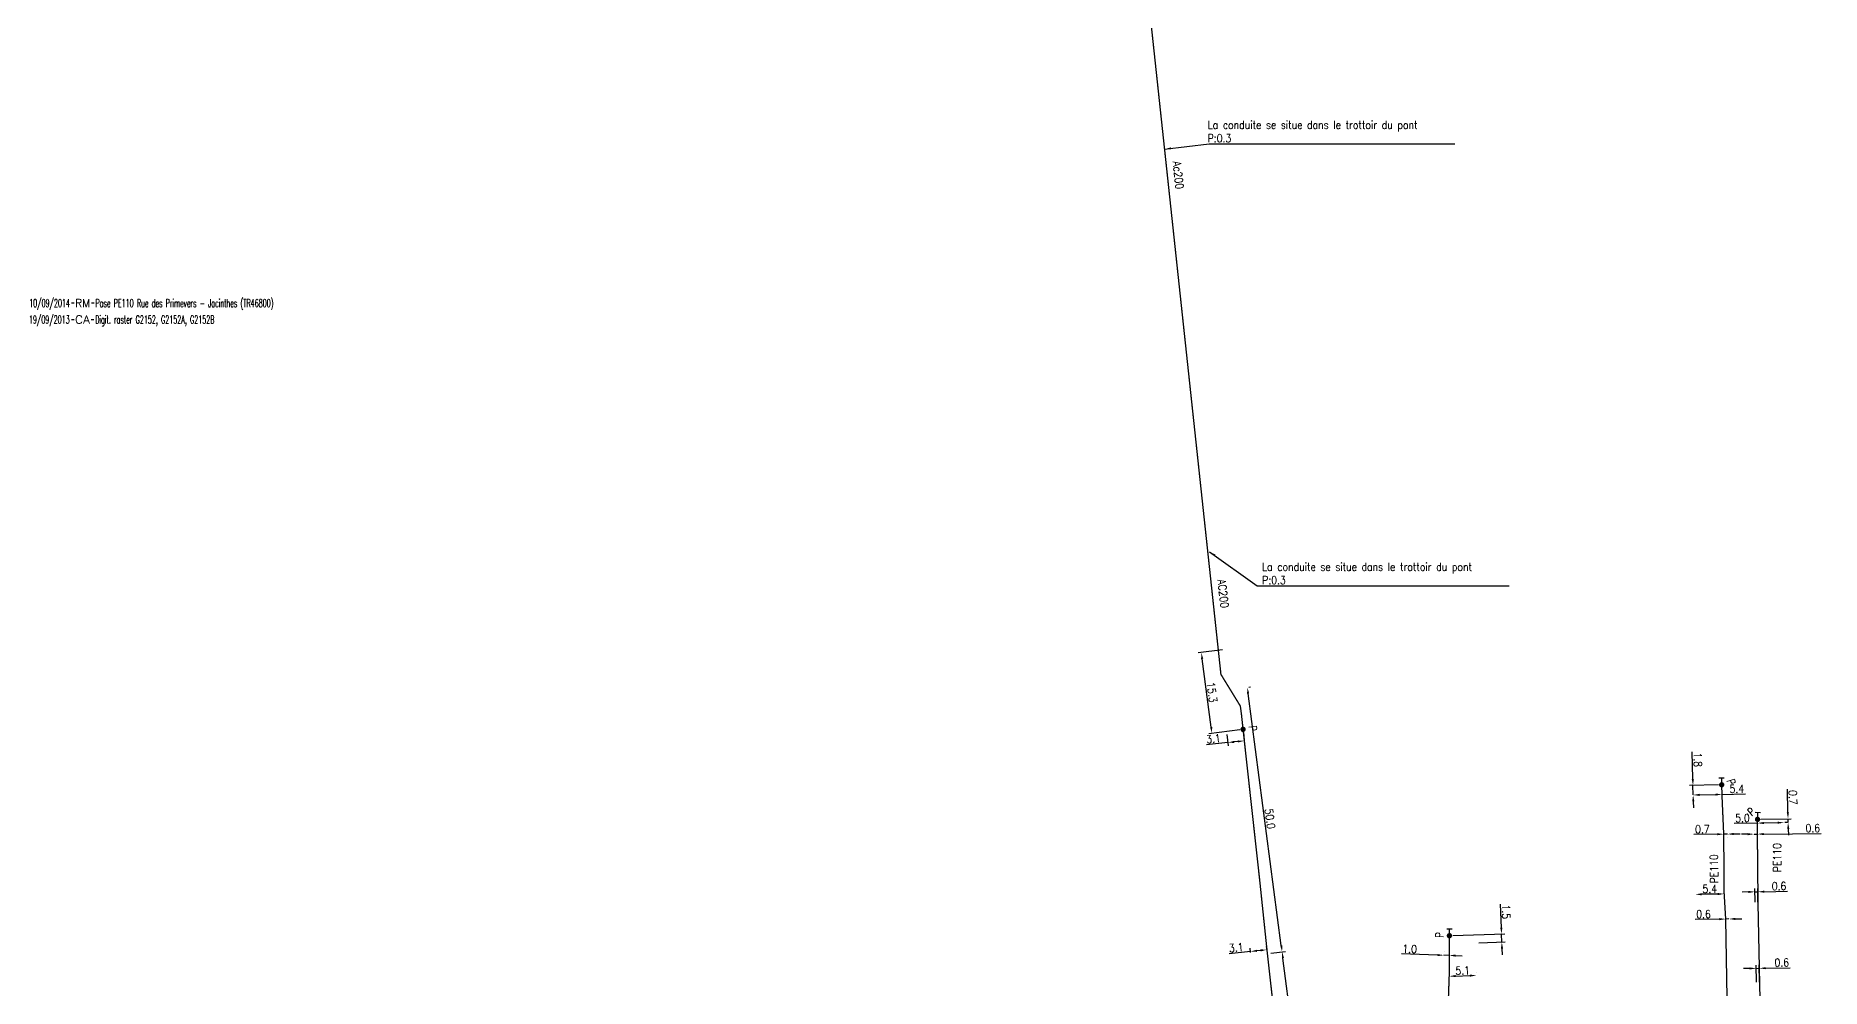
# Model space of a CAD drawing. Header units: millimetres. Extents: x 133989 to 135004, y 130988 to 132014.
# Drawn here: x 134011.7 to 134346.4, y 131640.1 to 131818.6 of the extents above; entities that cross this region are included whole.
import ezdxf
from ezdxf.enums import TextEntityAlignment as Align

# ---------------------------------------------------------------- set-up
doc = ezdxf.new("R2010")
doc.units = ezdxf.units.MM
doc.header["$PDMODE"] = 34
doc.linetypes.add('L_25_AP', pattern=[2000, 1000, 1000])
doc.linetypes.add('L_25_PE', pattern=[2000, 1000, 1000])
doc.layers.get('0').update_dxf_attribs({"linetype": 'CONTINUOUS'})
doc.layers.get('Defpoints').update_dxf_attribs({"linetype": 'CONTINUOUS'})
for name, color, linetype in [('L_150', 1, 'CONTINUOUS'), ('L_300', 7, 'CONTINUOUS'), ('L_340', 7, 'CONTINUOUS'), ('L_910', 7, 'CONTINUOUS')]:
    doc.layers.add(name, color=color, linetype=linetype)
doc.styles.add('G_ROMANS', font='ROMANS.SHX', dxfattribs={"width": 0.75})
doc.styles.get("Standard").update_dxf_attribs({"font": 'romans.shx', "width": 0.85})
doc.dimstyles.get("Standard").update_dxf_attribs({"dimtxt": 1.5, "dimasz": 1.2, "dimexe": 0.625, "dimexo": 0.625, "dimgap": 0.25, "dimtad": 1, "dimdec": 1, "dimzin": 0, "dimdsep": 46, "dimtxsty": 'Standard', "dimcen": -0.5, "dimadec": 0, "dimazin": 0, "dimtfac": 1, "dimtdec": 1, "dimtmove": 0, "dimatfit": 3, "dimfxl": 0, "dimtolj": 1, "dimtzin": 0, "dimarcsym": 0})

# ---------------------------------------------------------------- blocks, each defined once
blk = doc.blocks.new('*D11')
at = {"layer": 'Defpoints', "color": 0, "linetype": 'Continuous', "transparency": 16777216}
for p in [(134328.5, 131653.05), (134329.1, 131653.06), (134329.1, 131653.06)]:
    blk.add_point(p, dxfattribs=at)
at = {"layer": 'L_150', "color": 0, "linetype": 'Continuous', "lineweight": -2, "transparency": 16777216}
for p, q in [((134327.3, 131653.03), (134322.78, 131652.96)), ((134329.1, 131653.06), (134328.5, 131653.05)), ((134330.3, 131653.08), (134331.5, 131653.1))]:
    blk.add_line(p, q, dxfattribs=at)
at = {"layer": 'L_150', "color": 0, "linetype": 'Continuous', "transparency": 16777216}
for points in [[(134327.3, 131653.23), (134327.3, 131652.83), (134328.5, 131653.05)], [(134330.3, 131653.28), (134330.3, 131652.88), (134329.1, 131653.06)]]:
    blk.add_solid(points, dxfattribs=at)
at = {"layer": 'L_150', "color": 0, "linetype": 'Continuous', "transparency": 16777216, "insert": (134324.35, 131653.98), "char_height": 1.5, "attachment_point": 5, "rotation": 0.9772}
blk.add_mtext('\\A1;0.6', dxfattribs=at)
blk = doc.blocks.new('*D12')
at = {"layer": 'Defpoints', "color": 0, "linetype": 'Continuous', "transparency": 16777216}
for p in [(134322.82, 131657.67), (134322.82, 131657.67), (134328.22, 131657.76)]:
    blk.add_point(p, dxfattribs=at)
at = {"layer": 'L_150', "color": 0, "linetype": 'Continuous', "lineweight": -2, "transparency": 16777216}
blk.add_line((134327.02, 131657.74), (134324.02, 131657.69), dxfattribs=at)
at = {"layer": 'L_150', "color": 0, "linetype": 'Continuous', "transparency": 16777216}
for points in [[(134324.02, 131657.89), (134324.02, 131657.49), (134322.82, 131657.67)], [(134327.02, 131657.94), (134327.02, 131657.54), (134328.22, 131657.76)]]:
    blk.add_solid(points, dxfattribs=at)
at = {"layer": 'L_150', "color": 0, "linetype": 'Continuous', "transparency": 16777216, "insert": (134325.5, 131658.71), "char_height": 1.5, "attachment_point": 5, "rotation": 1.0337}
blk.add_mtext('\\A1;5.4', dxfattribs=at)
blk = doc.blocks.new('*D13')
at = {"layer": 'Defpoints', "color": 0, "linetype": 'Continuous', "transparency": 16777216}
for p in [(134328.13, 131668.96), (134328.83, 131668.97), (134328.83, 131668.97)]:
    blk.add_point(p, dxfattribs=at)
at = {"layer": 'L_150', "color": 0, "linetype": 'Continuous', "lineweight": -2, "transparency": 16777216}
for p, q in [((134326.93, 131668.94), (134322.56, 131668.87)), ((134328.83, 131668.97), (134328.13, 131668.96)), ((134328.14, 131668.34), (134328.14, 131668.34)), ((134328.84, 131668.35), (134328.84, 131668.35)), ((134330.03, 131668.99), (134331.23, 131669.01))]:
    blk.add_line(p, q, dxfattribs=at)
at = {"layer": 'L_150', "color": 0, "linetype": 'Continuous', "transparency": 16777216}
for points in [[(134326.92, 131669.14), (134326.93, 131668.74), (134328.13, 131668.96)], [(134330.02, 131669.19), (134330.03, 131668.79), (134328.83, 131668.97)]]:
    blk.add_solid(points, dxfattribs=at)
at = {"layer": 'L_150', "color": 0, "linetype": 'Continuous', "transparency": 16777216, "insert": (134324.13, 131669.89), "char_height": 1.5, "attachment_point": 5, "rotation": 0.9772}
blk.add_mtext('\\A1;0.7', dxfattribs=at)
blk = doc.blocks.new('*D14')
at = {"layer": 'Defpoints', "color": 0, "linetype": 'Continuous', "transparency": 16777216}
for p in [(134322.4, 131676.3), (134322.4, 131676.3), (134327.8, 131676.41)]:
    blk.add_point(p, dxfattribs=at)
at = {"layer": 'L_150', "color": 0, "linetype": 'Continuous', "lineweight": -2, "transparency": 16777216}
for p, q in [((134323.6, 131676.32), (134326.6, 131676.38)), ((134327.8, 131676.41), (134332.23, 131676.5))]:
    blk.add_line(p, q, dxfattribs=at)
at = {"layer": 'L_150', "color": 0, "linetype": 'Continuous', "transparency": 16777216}
for points in [[(134323.6, 131676.52), (134323.61, 131676.12), (134322.4, 131676.3)], [(134326.6, 131676.58), (134326.61, 131676.18), (134327.8, 131676.41)]]:
    blk.add_solid(points, dxfattribs=at)
at = {"layer": 'L_150', "color": 0, "linetype": 'Continuous', "transparency": 16777216, "insert": (134330.6, 131677.46), "char_height": 1.5, "attachment_point": 5, "rotation": 1.1588}
blk.add_mtext('\\A1;5.4', dxfattribs=at)
blk = doc.blocks.new('*D15')
at = {"layer": 'Defpoints', "color": 0, "linetype": 'Continuous', "transparency": 16777216}
for p in [(134327.76, 131678.21), (134322.4, 131676.3), (134322.4, 131676.3)]:
    blk.add_point(p, dxfattribs=at)
at = {"layer": 'L_300', "color": 0, "linetype": 'Continuous', "lineweight": -2, "transparency": 16777216}
for p, q in [((134322.34, 131679.3), (134322.24, 131684.38)), ((134327.14, 131678.19), (134321.74, 131678.08)), ((134322.4, 131676.3), (134322.37, 131678.1)), ((134322.43, 131675.1), (134322.45, 131673.9))]:
    blk.add_line(p, q, dxfattribs=at)
at = {"layer": 'L_300', "color": 0, "linetype": 'Continuous', "transparency": 16777216}
for points in [[(134322.54, 131679.3), (134322.14, 131679.29), (134322.37, 131678.1)], [(134322.63, 131675.1), (134322.23, 131675.09), (134322.4, 131676.3)]]:
    blk.add_solid(points, dxfattribs=at)
at = {"layer": 'L_300', "color": 0, "linetype": 'Continuous', "transparency": 16777216, "insert": (134323.27, 131682.91), "char_height": 1.5, "attachment_point": 5, "rotation": 271.1588}
blk.add_mtext('\\A1;1.8', dxfattribs=at)
blk = doc.blocks.new('L_300_12')
at = {"color": 0, "linetype": 'Continuous', "const_width": 0.497, "flags": 128}
blk.add_lwpolyline([(-0.25, 0, 1), (0.25, 0, 1)], format="xyb", close=True, dxfattribs=at)
at = {"color": 0, "linetype": 'Continuous', "style": 'G_ROMANS', "width": 0.75}
blk.add_text('P', height=1.5, dxfattribs=at).set_placement((0, 1.85), align=Align.MIDDLE)
at = {"color": 0, "linetype": 'Continuous', "width": 0.75, "flags": 3}
for tag, p in [('DEF_LEG', (0, -5)), ('DEF_COUP', (0, -7.5)), ('DEF_TYPE', (0, -10))]:
    blk.add_attdef(tag, text='', height=1.2, dxfattribs=at).set_placement(p, align=Align.MIDDLE)
blk = doc.blocks.new('L_340_07')
at = {"color": 0, "linetype": 'Continuous', "const_width": 0.25, "flags": 128}
blk.add_lwpolyline([(0, 0), (1.25, 0)], dxfattribs=at)
at = {"color": 0, "linetype": 'Continuous', "flags": 128}
blk.add_lwpolyline([(1.25, -0.5), (1.25, 0.5)], dxfattribs=at)
at = {"color": 0, "linetype": 'Continuous', "width": 0.75, "flags": 3}
for tag, p in [('DEF_LEG', (0.72, -3.47)), ('DEF_COUP', (0.72, -5.97)), ('DEF_TYPE', (0.72, -8.47))]:
    blk.add_attdef(tag, text='', height=1.2, dxfattribs=at).set_placement(p, align=Align.MIDDLE)
blk = doc.blocks.new('*D16')
at = {"layer": 'Defpoints', "color": 0, "linetype": 'Continuous', "transparency": 16777216}
for p in [(134333.98, 131658.15), (134334.02, 131655.61), (134334.57, 131655.62)]:
    blk.add_point(p, dxfattribs=at)
at = {"layer": 'L_150', "color": 0, "linetype": 'Continuous', "lineweight": -2, "transparency": 16777216}
for p, q in [((134332.78, 131658.13), (134331.58, 131658.11)), ((134334.01, 131656.24), (134333.97, 131658.77)), ((134333.98, 131658.15), (134334.53, 131658.16)), ((134334.56, 131656.24), (134334.52, 131658.78)), ((134335.73, 131658.18), (134340.1, 131658.25))]:
    blk.add_line(p, q, dxfattribs=at)
at = {"layer": 'L_150', "color": 0, "linetype": 'Continuous', "transparency": 16777216}
for points in [[(134332.77, 131658.33), (134332.78, 131657.93), (134333.98, 131658.15)], [(134335.72, 131658.38), (134335.73, 131657.98), (134334.53, 131658.16)]]:
    blk.add_solid(points, dxfattribs=at)
at = {"layer": 'L_150', "color": 0, "linetype": 'Continuous', "transparency": 16777216, "insert": (134338.5, 131659.23), "char_height": 1.5, "attachment_point": 5, "rotation": 0.9835}
blk.add_mtext('\\A1;0.6', dxfattribs=at)
blk = doc.blocks.new('*D17')
at = {"layer": 'Defpoints', "color": 0, "linetype": 'Continuous', "transparency": 16777216}
for p in [(134333.84, 131668.97), (134333.84, 131668.97), (134334.44, 131668.97)]:
    blk.add_point(p, dxfattribs=at)
at = {"layer": 'L_150', "color": 0, "linetype": 'Continuous', "lineweight": -2, "transparency": 16777216}
for p, q in [((134332.64, 131668.95), (134331.44, 131668.94)), ((134333.83, 131669.59), (134333.83, 131669.59)), ((134333.84, 131668.97), (134334.44, 131668.97)), ((134334.43, 131669.6), (134334.43, 131669.6)), ((134335.64, 131668.98), (134346.43, 131669.09))]:
    blk.add_line(p, q, dxfattribs=at)
at = {"layer": 'L_150', "color": 0, "linetype": 'Continuous', "transparency": 16777216}
for points in [[(134332.64, 131669.15), (134332.64, 131668.75), (134333.84, 131668.97)], [(134335.64, 131669.18), (134335.64, 131668.78), (134334.44, 131668.97)]]:
    blk.add_solid(points, dxfattribs=at)
at = {"layer": 'L_150', "color": 0, "linetype": 'Continuous', "transparency": 16777216, "insert": (134344.83, 131670.08), "char_height": 1.5, "attachment_point": 5, "rotation": 0.5878}
blk.add_mtext('\\A1;0.6', dxfattribs=at)
blk = doc.blocks.new('*D18')
at = {"layer": 'Defpoints', "color": 0, "linetype": 'Continuous', "transparency": 16777216}
for p in [(134334.46, 131671.03), (134339.46, 131671.13), (134339.46, 131671.13)]:
    blk.add_point(p, dxfattribs=at)
at = {"layer": 'L_150', "color": 0, "linetype": 'Continuous', "lineweight": -2, "transparency": 16777216}
for p, q in [((134334.46, 131671.03), (134330.09, 131670.94)), ((134334.45, 131671.65), (134334.45, 131671.65)), ((134338.26, 131671.11), (134335.66, 131671.05))]:
    blk.add_line(p, q, dxfattribs=at)
at = {"layer": 'L_150', "color": 0, "linetype": 'Continuous', "transparency": 16777216}
for points in [[(134335.65, 131671.25), (134335.66, 131670.85), (134334.46, 131671.03)], [(134338.25, 131671.31), (134338.26, 131670.91), (134339.46, 131671.13)]]:
    blk.add_solid(points, dxfattribs=at)
at = {"layer": 'L_150', "color": 0, "linetype": 'Continuous', "transparency": 16777216, "insert": (134331.65, 131671.97), "char_height": 1.5, "attachment_point": 5, "rotation": 1.1701}
blk.add_mtext('\\A1;5.0', dxfattribs=at)
blk = doc.blocks.new('*D19')
at = {"layer": 'Defpoints', "color": 0, "linetype": 'Continuous', "transparency": 16777216}
for p in [(134334.48, 131671.73), (134340.2, 131671.15), (134340.69, 131671.16)]:
    blk.add_point(p, dxfattribs=at)
at = {"layer": 'L_300', "color": 0, "linetype": 'Continuous', "lineweight": -2, "transparency": 16777216}
for p, q in [((134340.16, 131673.05), (134340.07, 131677.42)), ((134335.1, 131671.74), (134340.81, 131671.86)), ((134340.07, 131671.14), (134339.58, 131671.13)), ((134340.2, 131671.15), (134340.19, 131671.85)), ((134340.23, 131669.95), (134340.25, 131668.75))]:
    blk.add_line(p, q, dxfattribs=at)
at = {"layer": 'L_300', "color": 0, "linetype": 'Continuous', "transparency": 16777216}
for points in [[(134340.36, 131673.05), (134339.96, 131673.04), (134340.19, 131671.85)], [(134340.43, 131669.95), (134340.03, 131669.94), (134340.2, 131671.15)]]:
    blk.add_solid(points, dxfattribs=at)
at = {"layer": 'L_300', "color": 0, "linetype": 'Continuous', "transparency": 16777216, "insert": (134341.11, 131675.85), "char_height": 1.5, "attachment_point": 5, "rotation": 271.1701}
blk.add_mtext('\\A1;0.7', dxfattribs=at)
blk = doc.blocks.new('*D20')
at = {"layer": 'Defpoints', "color": 0, "linetype": 'Continuous', "transparency": 16777216}
for p in [(134276.71, 131649.93), (134281.58, 131648.58), (134286.53, 131648.73)]:
    blk.add_point(p, dxfattribs=at)
at = {"layer": 'L_300', "color": 0, "linetype": 'Continuous', "lineweight": -2, "transparency": 16777216}
for p, q in [((134286.45, 131651.43), (134286.31, 131655.87)), ((134277.34, 131649.95), (134287.11, 131650.25)), ((134286.53, 131648.73), (134286.48, 131650.23)), ((134282.2, 131648.59), (134287.15, 131648.75)), ((134286.57, 131647.53), (134286.6, 131646.33))]:
    blk.add_line(p, q, dxfattribs=at)
at = {"layer": 'L_300', "color": 0, "linetype": 'Continuous', "transparency": 16777216}
for points in [[(134286.65, 131651.43), (134286.25, 131651.42), (134286.48, 131650.23)], [(134286.77, 131647.53), (134286.37, 131647.52), (134286.53, 131648.73)]]:
    blk.add_solid(points, dxfattribs=at)
at = {"layer": 'L_300', "color": 0, "linetype": 'Continuous', "transparency": 16777216, "insert": (134287.35, 131654.41), "char_height": 1.5, "attachment_point": 5, "rotation": 271.7602}
blk.add_mtext('\\A1;1.5', dxfattribs=at)
blk = doc.blocks.new('*D21')
at = {"layer": 'Defpoints', "color": 0, "linetype": 'Continuous', "transparency": 16777216}
for p in [(134238.5, 131696.45), (134238.83, 131696.49), (134242.59, 131646.56)]:
    blk.add_point(p, dxfattribs=at)
at = {"layer": 'L_150', "color": 0, "linetype": 'Continuous', "lineweight": -2, "transparency": 16777216}
for p, q in [((134245.2, 131648.11), (134238.99, 131695.3)), ((134239.12, 131696.53), (134239.45, 131696.57)), ((134243.21, 131646.64), (134245.97, 131647))]:
    blk.add_line(p, q, dxfattribs=at)
at = {"layer": 'L_150', "color": 0, "linetype": 'Continuous', "transparency": 16777216}
for points in [[(134239.18, 131695.33), (134238.79, 131695.28), (134238.83, 131696.49)], [(134245.39, 131648.14), (134245, 131648.08), (134245.35, 131646.92)]]:
    blk.add_solid(points, dxfattribs=at)
at = {"layer": 'L_150', "color": 0, "linetype": 'Continuous', "transparency": 16777216, "insert": (134243.08, 131671.84), "char_height": 1.5, "attachment_point": 5, "rotation": 277.4969}
blk.add_mtext('\\A1;50.0', dxfattribs=at)
blk = doc.blocks.new('*D22')
at = {"layer": 'Defpoints', "color": 0, "linetype": 'Continuous', "transparency": 16777216}
for p in [(134234.78, 131703.6), (134230.21, 131703), (134238.03, 131688.6)]:
    blk.add_point(p, dxfattribs=at)
at = {"layer": 'L_300', "color": 0, "linetype": 'Continuous', "lineweight": -2, "transparency": 16777216}
for p, q in [((134234.16, 131703.52), (134229.59, 131702.92)), ((134232.05, 131689.02), (134230.37, 131701.81)), ((134237.41, 131688.52), (134231.59, 131687.75))]:
    blk.add_line(p, q, dxfattribs=at)
at = {"layer": 'L_300', "color": 0, "linetype": 'Continuous', "transparency": 16777216}
for points in [[(134230.57, 131701.84), (134230.17, 131701.78), (134230.21, 131703)], [(134232.25, 131689.05), (134231.85, 131689), (134232.21, 131687.83)]]:
    blk.add_solid(points, dxfattribs=at)
at = {"layer": 'L_300', "color": 0, "linetype": 'Continuous', "transparency": 16777216, "insert": (134232.2, 131695.55), "char_height": 1.5, "attachment_point": 5, "rotation": 277.4969}
blk.add_mtext('\\A1;15.3', dxfattribs=at)
blk = doc.blocks.new('*D23')
at = {"layer": 'Defpoints', "color": 0, "linetype": 'Continuous', "transparency": 16777216}
for p in [(134234.95, 131688.27), (134238.03, 131688.6), (134238.26, 131686.45)]:
    blk.add_point(p, dxfattribs=at)
at = {"layer": 'L_300', "color": 0, "linetype": 'Continuous', "lineweight": -2, "transparency": 16777216}
for p, q in [((134235.01, 131687.65), (134235.24, 131685.5)), ((134238.1, 131687.98), (134238.33, 131685.83)), ((134235.18, 131686.12), (134231.19, 131685.69)), ((134237.07, 131686.32), (134236.37, 131686.25))]:
    blk.add_line(p, q, dxfattribs=at)
at = {"layer": 'L_300', "color": 0, "linetype": 'Continuous', "transparency": 16777216}
for points in [[(134236.35, 131686.45), (134236.39, 131686.05), (134235.18, 131686.12)], [(134237.04, 131686.52), (134237.09, 131686.13), (134238.26, 131686.45)]]:
    blk.add_solid(points, dxfattribs=at)
at = {"layer": 'L_300', "color": 0, "linetype": 'Continuous', "transparency": 16777216, "insert": (134232.48, 131686.84), "char_height": 1.5, "attachment_point": 5, "rotation": 6.1213}
blk.add_mtext('\\A1;3.1', dxfattribs=at)
blk = doc.blocks.new('GIS_MODF')
at = {"color": 0, "linetype": 'Continuous', "flags": 128}
for points in [[(-2.18, -0.01), (-1.68, -0.01)], [(1.52, -0.01), (2.02, -0.01)]]:
    blk.add_lwpolyline(points, dxfattribs=at)
at = {"color": 0, "linetype": 'Continuous', "width": 0.5}
blk.add_attdef('DATE', text='', height=1.5, dxfattribs=at).set_placement((-2.5, -0.8), align=Align.RIGHT)
at = {"color": 0, "linetype": 'Continuous', "width": 1.771291}
blk.add_attdef('USER', text='', height=1.5, dxfattribs=at).set_placement((-1.51, -0.8), (1.28, -0.8), align=Align.FIT)
at = {"color": 0, "linetype": 'Continuous', "width": 0.5}
blk.add_attdef('DESC', (2.29, -0.8), '', height=1.5, dxfattribs=at)
blk = doc.blocks.new('*D63')
at = {"layer": 'Defpoints', "color": 0, "linetype": 'Continuous', "transparency": 16777216}
for p in [(134334.22, 131643.81), (134334.28, 131640.59), (134334.88, 131640.6)]:
    blk.add_point(p, dxfattribs=at)
at = {"layer": 'L_150', "color": 0, "linetype": 'Continuous', "lineweight": -2, "transparency": 16777216}
for p, q in [((134333.02, 131643.79), (134331.82, 131643.77)), ((134334.27, 131641.21), (134334.21, 131644.43)), ((134334.22, 131643.81), (134334.82, 131643.82)), ((134334.87, 131641.22), (134334.81, 131644.44)), ((134336.02, 131643.84), (134340.62, 131643.92))]:
    blk.add_line(p, q, dxfattribs=at)
at = {"layer": 'L_150', "color": 0, "linetype": 'Continuous', "transparency": 16777216}
for points in [[(134333.02, 131643.99), (134333.03, 131643.59), (134334.22, 131643.81)], [(134336.02, 131644.04), (134336.03, 131643.64), (134334.82, 131643.82)]]:
    blk.add_solid(points, dxfattribs=at)
at = {"layer": 'L_150', "color": 0, "linetype": 'Continuous', "transparency": 16777216, "insert": (134339.02, 131644.89), "char_height": 1.5, "attachment_point": 5, "rotation": 0.9835}
blk.add_mtext('\\A1;0.6', dxfattribs=at)
blk = doc.blocks.new('*D71')
at = {"layer": 'Defpoints', "color": 0, "linetype": 'Continuous', "transparency": 16777216}
for p in [(134276.67, 131642.33), (134281.77, 131642.49), (134281.77, 131642.49)]:
    blk.add_point(p, dxfattribs=at)
at = {"layer": 'L_150', "color": 0, "linetype": 'Continuous', "lineweight": -2, "transparency": 16777216}
for p, q in [((134276.65, 131642.96), (134276.65, 131642.96)), ((134277.87, 131642.37), (134280.57, 131642.45)), ((134281.75, 131643.11), (134281.75, 131643.11))]:
    blk.add_line(p, q, dxfattribs=at)
at = {"layer": 'L_150', "color": 0, "linetype": 'Continuous', "transparency": 16777216}
for points in [[(134277.86, 131642.57), (134277.87, 131642.17), (134276.67, 131642.33)], [(134280.56, 131642.65), (134280.57, 131642.25), (134281.77, 131642.49)]]:
    blk.add_solid(points, dxfattribs=at)
at = {"layer": 'L_150', "color": 0, "linetype": 'Continuous', "transparency": 16777216, "insert": (134279.19, 131643.41), "char_height": 1.5, "attachment_point": 5, "rotation": 1.7596}
blk.add_mtext('\\A1;5.1', dxfattribs=at)
blk = doc.blocks.new('*D72')
at = {"layer": 'Defpoints', "color": 0, "linetype": 'Continuous', "transparency": 16777216}
for p in [(134275.69, 131646.27), (134275.69, 131646.27), (134276.69, 131646.24)]:
    blk.add_point(p, dxfattribs=at)
at = {"layer": 'L_150', "color": 0, "linetype": 'Continuous', "lineweight": -2, "transparency": 16777216}
for p, q in [((134275.7, 131646.89), (134275.7, 131646.89)), ((134276.7, 131646.86), (134276.7, 131646.86)), ((134274.49, 131646.3), (134267.74, 131646.51)), ((134276.69, 131646.24), (134275.69, 131646.27)), ((134277.88, 131646.2), (134279.08, 131646.17))]:
    blk.add_line(p, q, dxfattribs=at)
at = {"layer": 'L_150', "color": 0, "linetype": 'Continuous', "transparency": 16777216}
for points in [[(134274.49, 131646.5), (134274.48, 131646.1), (134275.69, 131646.27)], [(134277.89, 131646.4), (134277.88, 131646), (134276.69, 131646.24)]]:
    blk.add_solid(points, dxfattribs=at)
at = {"layer": 'L_150', "color": 0, "linetype": 'Continuous', "transparency": 16777216, "insert": (134269.26, 131647.46), "char_height": 1.5, "attachment_point": 5, "rotation": 358.287}
blk.add_mtext('\\A1;1.0', dxfattribs=at)
blk = doc.blocks.new('*D107')
at = {"layer": 'Defpoints', "color": 0, "linetype": 'Continuous', "transparency": 16777216}
for p in [(134239.43, 131646.98), (134239.51, 131646.15), (134242.59, 131646.56)]:
    blk.add_point(p, dxfattribs=at)
at = {"layer": 'L_150', "color": 0, "linetype": 'Continuous', "lineweight": -2, "transparency": 16777216}
for p, q in [((134239.43, 131646.98), (134235.44, 131646.56)), ((134239.45, 131646.77), (134239.36, 131647.6)), ((134241.32, 131647.17), (134240.62, 131647.1)), ((134242.52, 131647.18), (134242.44, 131647.92))]:
    blk.add_line(p, q, dxfattribs=at)
at = {"layer": 'L_150', "color": 0, "linetype": 'Continuous', "transparency": 16777216}
for points in [[(134240.6, 131647.3), (134240.64, 131646.9), (134239.43, 131646.98)], [(134241.29, 131647.37), (134241.34, 131646.98), (134242.51, 131647.3)]]:
    blk.add_solid(points, dxfattribs=at)
at = {"layer": 'L_150', "color": 0, "linetype": 'Continuous', "transparency": 16777216, "insert": (134236.73, 131647.7), "char_height": 1.5, "attachment_point": 5, "rotation": 5.9714}
blk.add_mtext('\\A1;3.1', dxfattribs=at)
blk = doc.blocks.new('*D108')
at = {"layer": 'Defpoints', "color": 0, "linetype": 'Continuous', "transparency": 16777216}
for p in [(134245.35, 131646.92), (134242.59, 131646.56), (134248.1, 131596.85)]:
    blk.add_point(p, dxfattribs=at)
at = {"layer": 'L_150', "color": 0, "linetype": 'Continuous', "lineweight": -2, "transparency": 16777216}
for p, q in [((134243.21, 131646.64), (134245.97, 131647)), ((134251.72, 131598.54), (134245.51, 131645.73)), ((134248.72, 131596.93), (134252.5, 131597.43))]:
    blk.add_line(p, q, dxfattribs=at)
at = {"layer": 'L_150', "color": 0, "linetype": 'Continuous', "transparency": 16777216}
for points in [[(134245.71, 131645.76), (134245.31, 131645.7), (134245.35, 131646.92)], [(134251.92, 131598.56), (134251.52, 131598.51), (134251.88, 131597.35)]]:
    blk.add_solid(points, dxfattribs=at)
at = {"layer": 'L_150', "color": 0, "linetype": 'Continuous', "transparency": 16777216, "insert": (134249.61, 131622.26), "char_height": 1.5, "attachment_point": 5, "rotation": 277.4969}
blk.add_mtext('\\A1;50.0', dxfattribs=at)

msp = doc.modelspace()

# ---------------------------------------------------------------- linework, layer by layer
at = {"layer": 'L_150', "linetype": 'L_25_AP', "const_width": 0.25, "flags": 128}
msp.add_lwpolyline([(134285.66, 131480.69), (134279.34, 131476.14), (134278.15, 131474.92), (134276.9, 131474.08), (134276.9, 131474.08), (134270.65, 131469.82), (134268.43, 131468.31), (134265.44, 131466.27), (134262.41, 131472.48), (134260.47, 131478.14), (134254.35, 131488.32), (134254.5, 131491.47), (134254.75, 131494.98), (134255.52, 131498.64), (134256.2, 131499.13), (134256.2, 131499.13), (134256.2, 131499.13), (134256.2, 131499.13), (134257.15, 131499.94), (134256.75, 131511.17), (134256.71, 131511.6), (134255.78, 131527.26), (134253.38, 131548.47), (134252.18, 131559.32), (134248.1, 131596.85), (134245.04, 131624.68), (134242.59, 131646.56), (134241.17, 131660.13), (134238.03, 131688.6), (134237.73, 131691.41), (134237.52, 131692.97), (134233.88, 131698.9), (134220.2, 131826.35), (134221.76, 131836.71), (134219, 131866.58), (134213.66, 131916.3), (134211.31, 131938.38), (134205.18, 131996.16), (134204.77, 132000)], dxfattribs=at)
at = {"layer": 'L_150', "linetype": 'L_25_PE', "const_width": 0.25, "flags": 128}
msp.add_lwpolyline([(134327.8, 131676.41), (134327.76, 131678.21)], dxfattribs=at)
at = {"layer": 'L_150', "linetype": 'L_25_PE', "flags": 128}
for points in [[(134332.21, 131553.05, 0.25, 0.25, 0), (134327.25, 131559.24, 0.25, 0.25, 0), (134327.25, 131559.24, 0.25, 0.25, 0), (134327.25, 131559.24, 0.25, 0.25, 0), (134327.25, 131559.24, 0.25, 0.25, 0), (134327.25, 131559.24, 0.25, 0.25, 0.269834), (134329.6, 131563.56, 0.25, 0.25, 0), (134329.6, 131563.56, 0.25, 0.25, 0), (134329.47, 131571.68, 0.25, 0.25, 0.197895), (134329.32, 131572.03, 0.25, 0.25, 0), (134328.9, 131572.44, 0.25, 0.25, -0.198325), (134328.75, 131572.79, 0.25, 0.25, 0), (134328.74, 131573.46, 0.25, 0.25, 0), (134328.73, 131574.19, 0.25, 0.25, -0.13304), (134328.79, 131574.45, 0.25, 0.25, 0), (134329.05, 131574.9, 0.25, 0.25, 0.13354), (134329.11, 131575.15, 0.25, 0.25, 0), (134329.09, 131576.57, 0.25, 0.25, 0), (134329.64, 131582.43, 0.25, 0.25, 0), (134329.59, 131587.36, 0.25, 0.25, 0), (134329.56, 131590.36, 0.25, 0.25, 0), (134329.56, 131590.36, 0.25, 0.25, 0), (134328.93, 131594.72, 0.25, 0.25, 0), (134329.44, 131597.6, 0.25, 0.25, 0), (134329.34, 131606.14, 0.25, 0.25, 0), (134328.81, 131628.06, 0.25, 0.25, 0), (134328.89, 131630.07, 0.25, 0.25, 0), (134328.5, 131653.05, 0.25, 0.25, 0), (134328.22, 131657.76, 0.25, 0.25, 0), (134328.13, 131668.96, 0.25, 0.25, 0), (134327.8, 131676.41, 0, 0, 0)], [(134329.56, 131587.35, 0.25, 0.25, 0), (134336.93, 131588.1, 0.25, 0.25, 0), (134336.89, 131590.16, 0.25, 0.25, 0), (134336.59, 131604.59, 0.25, 0.25, 0), (134336.59, 131604.59, 0.25, 0.25, 0), (134336.34, 131623.76, 0.25, 0.25, 0), (134335.45, 131633.54, 0.25, 0.25, 0), (134335.43, 131634.44, 0.25, 0.25, -0.068592), (134335.45, 131634.57, 0.25, 0.25, 0), (134335.56, 131635, 0.25, 0.25, 0.067857), (134335.58, 131635.13, 0.25, 0.25, 0), (134335.56, 131635.83, 0.25, 0.25, 0), (134335.55, 131636.37, 0.25, 0.25, 0.196222), (134335.41, 131636.72, 0.25, 0.25, 0), (134335.09, 131637.03, 0.25, 0.25, -0.195358), (134334.95, 131637.37, 0.25, 0.25, 0), (134334.88, 131640.6, 0.25, 0.25, 0), (134334.57, 131655.62, 0.25, 0.25, 0), (134334.44, 131668.97, 0.25, 0.25, 0), (134334.46, 131671.03, 0.25, 0.25, 0), (134334.48, 131671.73, 0, 0, 0)], [(134257.41, 131511.24, 0.25, 0.25, 0), (134257.77, 131511.28, 0.25, 0.25, 0), (134259.95, 131511.5, 0.25, 0.25, 0), (134261.95, 131511.7, 0.25, 0.25, 0), (134264.63, 131513.59, 0.25, 0.25, 0), (134264.99, 131513.84, 0.25, 0.25, 0), (134266.48, 131516.09, 0.25, 0.25, 0), (134267.05, 131518.85, 0.25, 0.25, 0), (134267.38, 131527.89, 0.25, 0.25, 0), (134267.36, 131528.78, 0.25, 0.25, 0), (134273.61, 131528.89, 0.25, 0.25, 0), (134273.89, 131531.9, 0.25, 0.25, 0), (134273.83, 131549.43, 0.25, 0.25, 0), (134273.93, 131551.7, 0.25, 0.25, 0), (134274.38, 131561.35, 0.25, 0.25, 0), (134274.22, 131568.23, 0.25, 0.25, 0), (134275.5, 131575.49, 0.25, 0.25, 0), (134275.5, 131575.49, 0.25, 0.25, 0), (134275.5, 131575.49, 0.25, 0.25, 0), (134275.49, 131575.9, 0.25, 0.25, 0), (134275.49, 131575.9, 0.25, 0.25, 0), (134275.74, 131576.29, 0.25, 0.25, 0), (134275.76, 131577.18, 0.25, 0.25, 0), (134275.77, 131577.83, 0.25, 0.25, 0.18271), (134275.66, 131578.17, 0.25, 0.25, 0), (134275.3, 131578.59, 0.25, 0.25, -0.18077), (134275.19, 131578.92, 0.25, 0.25, 0), (134275.46, 131595.21, 0.25, 0.25, 0), (134275.39, 131599, 0.25, 0.25, 0), (134275.66, 131609.67, 0.25, 0.25, 0), (134276.21, 131615, 0.25, 0.25, 0), (134276.55, 131633.79, 0.25, 0.25, -0.203484), (134276.71, 131634.15, 0.25, 0.25, 0), (134277.29, 131634.69, 0.25, 0.25, 0.200397), (134277.45, 131635.04, 0.25, 0.25, 0), (134277.47, 131635.88, 0.25, 0.25, 0), (134277.5, 131636.71, 0.25, 0.25, 0.235697), (134277.31, 131637.11, 0.25, 0.25, 0), (134276.71, 131637.59, 0.25, 0.25, -0.23677), (134276.52, 131638, 0.25, 0.25, 0), (134276.67, 131642.33, 0.25, 0.25, 0), (134276.69, 131646.24, 0.25, 0.25, 0), (134276.71, 131649.93, 0, 0, 0)]]:
    msp.add_lwpolyline(points, format="xyseb", dxfattribs=at)

# ---------------------------------------------------------------- block references
at = {"layer": 'L_300'}
for p, rotation in [((134238.03, 131688.6), 276.1213257236891), ((134327.76, 131678.21), 287.4956350854106), ((134334.48, 131671.73), 39.24754832567234), ((134276.71, 131649.93), 86.11742132745984)]:
    msp.add_blockref('L_300_12', p, dxfattribs=dict(at, rotation=rotation))
at = {"layer": 'L_340'}
for p, rotation in [((134327.76, 131678.21), 91.3075809416197), ((134334.48, 131671.73), 88.42022341019639), ((134276.71, 131649.93), 89.60505954320998)]:
    msp.add_blockref('L_340_07', p, dxfattribs=dict(at, rotation=rotation))
at = {"layer": 'L_910'}
ref = msp.add_blockref('GIS_MODF', (134020.62, 131768.53), dxfattribs=at)
ref.add_attrib('DATE', '10/09/2014', dxfattribs={"layer": '0', "color": 0, "linetype": 'Continuous', "height": 1.5, "width": 0.5}).set_placement((134018.12, 131767.73), align=Align.RIGHT)
ref.add_attrib('USER', 'RM', dxfattribs={"layer": '0', "color": 0, "linetype": 'Continuous', "height": 1.5, "width": 0.950449}).set_placement((134019.11, 131767.73), (134021.9, 131767.73), align=Align.FIT)
ref.add_attrib('DESC', 'Pose PE110 Rue des Primevers - Jacinthes (TR46800)', (134022.91, 131767.73), dxfattribs={"layer": '0', "color": 0, "linetype": 'Continuous', "height": 1.5, "width": 0.5})
ref = msp.add_blockref('GIS_MODF', (134020.57, 131765.44), dxfattribs=at)
ref.add_attrib('DATE', '19/09/2013', dxfattribs={"layer": '0', "color": 0, "linetype": 'Continuous', "height": 1.5, "width": 0.5}).set_placement((134018.07, 131764.64), align=Align.RIGHT)
ref.add_attrib('USER', 'CA', dxfattribs={"layer": '0', "color": 0, "linetype": 'Continuous', "height": 1.5, "width": 1.025485}).set_placement((134019.06, 131764.64), (134021.85, 131764.64), align=Align.FIT)
ref.add_attrib('DESC', 'Digit. raster G2152, G2152A, G2152B', (134022.86, 131764.64), dxfattribs={"layer": '0', "color": 0, "linetype": 'Continuous', "height": 1.5, "width": 0.5})

# ---------------------------------------------------------------- texts
at = {"layer": 'L_150', "linetype": 'Continuous', "width": 0.85}
for s, rotation, p in [('Ac200', 276.1269, (134224.86, 131794.99)), ('AC200', 276.4652, (134233.25, 131716.64)), ('PE110', 90.5637, (134338.93, 131661.83)), ('PE110', 90.5637, (134327.1, 131659.74))]:
    msp.add_text(s, height=1.5, rotation=rotation, dxfattribs=at).set_placement(p)
at = {"layer": 'L_150', "linetype": 'Continuous', "char_height": 1.5, "attachment_point": 1}
for insert in [(134231.4, 131802.63), (134241.61, 131719.81)]:
    msp.add_mtext('\\A1;La conduite se situe dans le trottoir du pont \\PP:0.3', dxfattribs=dict(at, insert=insert))

# ---------------------------------------------------------------- dimensions: what is measured, and where the dimension line sits
at = {"layer": 'L_150', "linetype": 'Continuous'}
for base, p1, p2, angle, picture, middle in [((134238.83, 131696.49), (134242.59, 131646.56), (134238.5, 131696.45), 277.4969, '*D21', (134242.09, 131671.71)), ((134322.4, 131676.3), (134327.8, 131676.41), (134322.4, 131676.3), 1.1588, '*D14', (134330.62, 131676.46)), ((134328.83, 131668.97), (134328.13, 131668.96), (134328.83, 131668.97), 180.9772, '*D13', (134324.14, 131668.89)), ((134339.46, 131671.13), (134334.46, 131671.03), (134339.46, 131671.13), 181.1701, '*D18', (134331.67, 131670.97)), ((134333.84, 131668.97), (134334.44, 131668.97), (134333.84, 131668.97), 0.5878, '*D17', (134344.84, 131669.08)), ((134333.9778, 131658.1489), (134334.5713, 131655.6199), (134334.0214, 131655.6104), 0.9835, '*D16', (134338.5128, 131658.2268)), ((134322.82, 131657.67), (134328.22, 131657.76), (134322.82, 131657.67), 1.0337, '*D12', (134325.52, 131657.71)), ((134329.1, 131653.06), (134328.5, 131653.05), (134329.1, 131653.06), 180.9772, '*D11', (134324.36, 131652.98)), ((134239.43, 131646.98), (134242.59, 131646.56), (134239.51, 131646.15), 5.9714, '*D107', (134236.84, 131646.71)), ((134245.35, 131646.92), (134248.1, 131596.85), (134242.59, 131646.56), 277.4969, '*D108', (134248.61, 131622.13)), ((134275.69, 131646.27), (134276.69, 131646.24), (134275.69, 131646.27), 358.287, '*D72', (134269.23, 131646.46)), ((134281.77, 131642.49), (134276.67, 131642.33), (134281.77, 131642.49), 181.7596, '*D71', (134279.22, 131642.41)), ((134334.22, 131643.81), (134334.88, 131640.6), (134334.28, 131640.59), 0.9835, '*D63', (134339.04, 131643.89))]:
    dim = msp.add_linear_dim(base=base, p1=p1, p2=p2, angle=angle, dimstyle='Standard', dxfattribs=at)
    dim.commit()
    dim.dimension.update_dxf_attribs({"geometry": picture, "text_midpoint": middle, "dimtype": 160})
at = {"layer": 'L_300', "linetype": 'Continuous'}
for base, p1, p2, angle, picture, middle in [((134230.21, 131703), (134238.03, 131688.6), (134234.78, 131703.6), 277.4969, '*D22', (134231.21, 131695.42)), ((134238.26, 131686.45), (134234.95, 131688.27), (134238.03, 131688.6), 186.1213, '*D23', (134232.59, 131685.84)), ((134322.4, 131676.3), (134327.76, 131678.21), (134322.4, 131676.3), 91.1588, '*D15', (134322.27, 131682.89)), ((134340.2, 131671.15), (134334.48, 131671.73), (134340.69, 131671.16), 91.1701, '*D19', (134340.11, 131675.83)), ((134286.53, 131648.73), (134276.71, 131649.93), (134281.58, 131648.58), 91.7602, '*D20', (134286.36, 131654.38))]:
    dim = msp.add_linear_dim(base=base, p1=p1, p2=p2, angle=angle, dimstyle='Standard', dxfattribs=at)
    dim.commit()
    dim.dimension.update_dxf_attribs({"geometry": picture, "text_midpoint": middle, "dimtype": 160})

# ---------------------------------------------------------------- leaders
at = {"layer": 'L_150', "linetype": 'Continuous', "annotation_type": 0, "has_hookline": 1, "hookline_direction": 0, "text_width": 45.78}
for points in [[(134223.32, 131797.33), (134231.67, 131798.3)], [(134231.75, 131721.89), (134240.68, 131715.48), (134241.88, 131715.48)]]:
    msp.add_leader(points, dimstyle='Standard', override={"dimgap": 0.25, "dimtad": 1}, dxfattribs=at)

doc.saveas('drawing.dxf')
